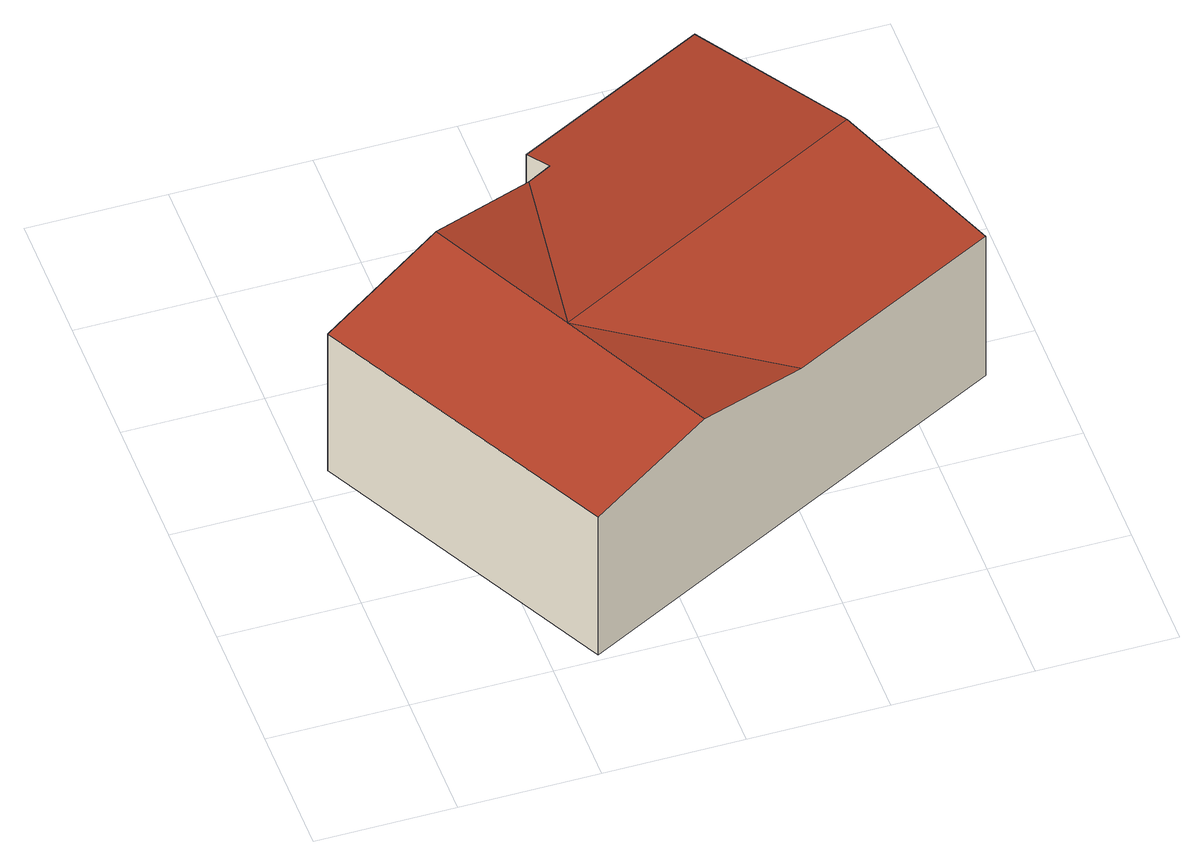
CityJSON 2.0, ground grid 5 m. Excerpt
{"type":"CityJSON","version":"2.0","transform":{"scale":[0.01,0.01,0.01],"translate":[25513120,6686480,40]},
"CityObjects":{
"building1":{"type":"Building","attributes":{"measuredHeight":6.84,"roofType":"1000","Katuosoite":"Puroniityntie 356","C_KAYTTARK":"011","Rakennuksen_tila":"voimassa","REPAIRED":"no","LowestRoof":47.78,"HighestRoof":47.78,"BREC_BuildingHeightNN":47.78,"BREC_RoofNames":"flat","Kayttotarkoitus":"Ei käyttömerkintää kartalla","VTJ_PRT":"102423497S","CODE":"121","Kerroksia":1,"GroundLevel":40.95,"RATU":53195,"TILA_KOODI":2,"KG_KRAKENN":2500195,"Kerrosala":221,"Valmistunut":"1973-01-01","Rakennusaine":"Puu","Integrate_LoD[1]":{"integrating_person":"vcdb_user","integration_date":"2016-10-28","matching_mode":1,"area_diff":0,"area_diff_filter":10,"overlap_DB_to_file":100,"overlap_file_to_DB":100,"overlap_filter":89}},"address":[{"CountryName":"Finland","LocalityName":"Helsinki"}],"geometry":[{"type":"Solid","lod":"2","boundaries":[[[[0,1,2]],[[3,4,0]],[[5,6,7,8]],[[9,10,11,12]],[[13,14,10,9]],[[15,16,4,3,6,5]],[[2,1,14,13,8,7]],[[15,5,8,13,9,12]],[[2,7,6,3,0]],[[15,12,11,17,16]],[[4,16,17,18,0]],[[14,1,0,18,17,11,10]]]],"semantics":{"surfaces":[{"type":"RoofSurface","ZMax":7.38,"ZMinASL":47.42,"ZMin":6.47,"Area":14.77,"ZMaxASL":48.33,"RoofPitch":78.7,"RoofOrientation":63.18},{"type":"WallSurface","ZMax":6.39,"Area":78.53,"ZMinASL":40.95,"ZMin":0,"ZMaxASL":47.33},{"type":"WallSurface","ZMax":6.37,"Area":50,"ZMinASL":40.95,"ZMin":0,"ZMaxASL":47.32},{"type":"WallSurface","ZMax":6.51,"Area":6.57,"ZMinASL":40.95,"ZMin":0,"ZMaxASL":47.45},{"type":"WallSurface","ZMax":7.38,"Area":121.65,"ZMinASL":40.95,"ZMin":0,"ZMaxASL":48.33},{"type":"WallSurface","ZMax":7.38,"Area":72.46,"ZMinASL":40.95,"ZMin":0,"ZMaxASL":48.33},{"type":"GroundSurface","ZMinASL":40.95,"ZMin":0,"Area":234.78},{"type":"RoofSurface","ZMax":7.38,"ZMinASL":47.3,"ZMin":6.35,"Area":63.97,"ZMaxASL":48.33,"RoofPitch":78.7,"RoofOrientation":243.18},{"type":"WallSurface","ZMax":7.38,"Area":92.77,"ZMinASL":40.95,"ZMin":0,"ZMaxASL":48.33},{"type":"RoofSurface","ZMax":7.38,"ZMinASL":47.41,"ZMin":6.46,"Area":70.24,"ZMaxASL":48.33,"RoofPitch":81.83,"RoofOrientation":152.55},{"type":"RoofSurface","ZMax":7.38,"ZMinASL":47.31,"ZMin":6.36,"Area":75.52,"ZMaxASL":48.33,"RoofPitch":81.83,"RoofOrientation":332.55}],"values":[[0,0,1,2,3,4,5,6,7,8,9,10]]}}]}
},
"vertices":[
[820,818,833],[934,1564,745],[546,1359,833],[1106,253,833],[1512,461,742],[662,25,95],[662,25,733],[91,1118,730],[91,1118,95],[971,1700,95],[971,1700,731],[1672,2055,732],[1672,2055,95],[1024,1612,95],[1024,1612,745],[2279,854,95],[2279,854,741],[1990,1426,833],[1277,1056,833]
]}
